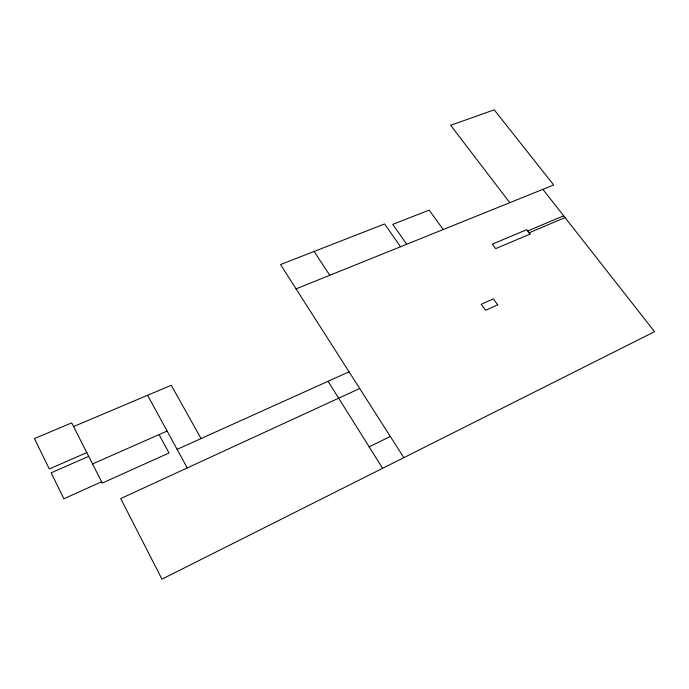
<?xml version="1.0" encoding="UTF-8"?>
<svg xmlns="http://www.w3.org/2000/svg" width="689" height="689" viewBox="0 0 689 689"><rect width="100%" height="100%" fill="white"/><g stroke="black" fill="none" stroke-linecap="round" stroke-linejoin="round"><path stroke-width="1.03" d="M369.149 446.842L390.327 436.473M359.692 388.501L120.713 498.578L161.958 579.165L654.55 331.693L542.889 189.337M101.61 481.8L63.87 498.784L51.167 472.792L88.7 456.376M177.107 449.349L349.047 371.836M92.55 463.947L167.117 431.047M86.788 452.604L49.289 468.942L34.45 438.566L71.708 422.882L102.256 483.084L169.012 452.992L159.056 434.604M73.577 426.56L171.277 385.263L201.042 438.557M527.696 230.97L563.671 215.829M529.092 232.804L565.075 217.621M296.072 288.872L553.68 184.988L494.228 109.835L450.666 125.295L509.8 202.687M443.216 229.532L429.161 210.119L392.756 224.373L406.717 244.251M400.516 246.757L384.591 223.968L280.526 264.533L403.849 457.642M314.106 251.442L329.781 275.281M328.05 381.301L382.61 468.313M147.584 395.271L187.253 467.934M497.716 304.822L485.59 310.283L481.275 304.262L493.393 298.845L497.716 304.822M530.074 234.088L495.675 248.634L492.334 244.13L526.715 229.687L530.074 234.088"/></g></svg>
